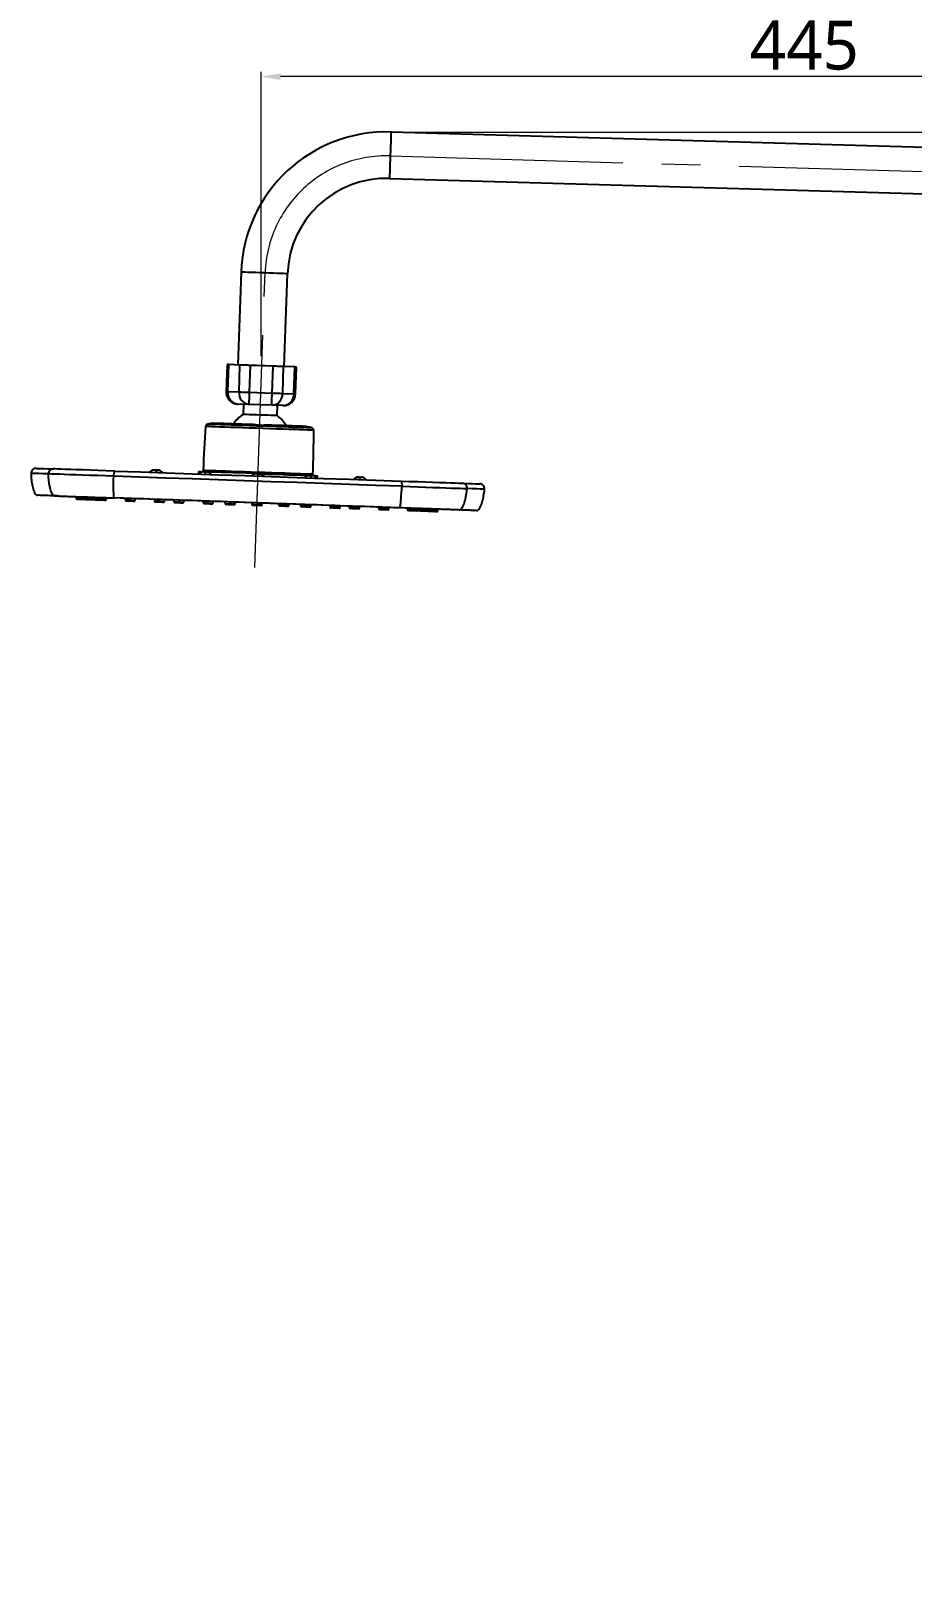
# Model space of a CAD drawing. Extents: x -2463 to 697, y 0 to 2315.
# Drawn here: x -1037 to -675, y 903 to 1539 of the extents above; entities that cross this region are included whole.
import ezdxf

# ---------------------------------------------------------------- set-up
doc = ezdxf.new("R2010")
doc.units = 0
doc.header["$LTSCALE"] = 10
doc.header["$MEASUREMENT"] = 0
doc.header["$PDMODE"] = 3
doc.header["$PDSIZE"] = -10
doc.linetypes.add('CENTER2', pattern=[28.575, 19.05, -3.175, 3.175, -3.175])
doc.layers.get('0').update_dxf_attribs({"linetype": 'CONTINUOUS'})
doc.layers.get('DEFPOINTS').update_dxf_attribs({"linetype": 'CONTINUOUS'})
doc.layers.add('Cneter', color=1, linetype='CENTER2', lineweight=13)
doc.styles.add('Daelim Dimension', font='NanumGothic.ttf')
doc.dimstyles.new('DEFAULT', dxfattribs={"dimscale": 2, "dimtxt": 2, "dimasz": 2, "dimexe": 0, "dimexo": 2, "dimgap": 1, "dimtad": 1, "dimdec": 1, "dimzin": 9, "dimdsep": 46, "dimtxsty": 'Daelim Dimension', "dimcen": 0.5, "dimclrd": 252, "dimclre": 252, "dimclrt": 3, "dimadec": 1, "dimazin": 0, "dimtfac": 1, "dimtdec": 1, "dimtix": 1, "dimtmove": 0, "dimatfit": 3, "dimfxl": 1, "dimtolj": 1, "dimtzin": 1, "dimlwd": 9, "dimlwe": 9, "dimarcsym": 0})

# ---------------------------------------------------------------- blocks, each defined once
blk = doc.blocks.new('*D33')
at = {"color": 5, "lineweight": 9, "ltscale": 0.5, "transparency": 16777216}
for p, q in [((-885.08, 1497.18), (-314.18, 1497.18)), ((-316.18, 1489.18), (-316.18, 498.23)), ((-466.02, 490.23), (-314.18, 490.23))]:
    blk.add_line(p, q, dxfattribs=at)
at = {"color": 5, "ltscale": 0.5, "transparency": 16777216}
for points in [[(-317.51, 1489.18), (-314.84, 1489.18), (-316.18, 1497.18)], [(-317.51, 498.23), (-314.84, 498.23), (-316.18, 490.23)]]:
    blk.add_solid(points, dxfattribs=at)
at = {"layer": 'DEFPOINTS', "color": 0, "ltscale": 0.5, "transparency": 16777216}
for p in [(-889.08, 1497.18), (-470.02, 490.23), (-316.18, 490.23)]:
    blk.add_point(p, dxfattribs=at)
at = {"color": 7, "ltscale": 0.5, "transparency": 16777216, "insert": (-331.88, 993.71), "char_height": 20, "attachment_point": 5, "rotation": 90, "style": 'Daelim Dimension'}
blk.add_mtext('\\A1;(1140~1330)', dxfattribs=at)
blk = doc.blocks.new('*D36')
at = {"color": 5, "lineweight": 9, "ltscale": 0.5, "transparency": 16777216}
for p, q in [((-942.46, 1405.43), (-942.46, 1521.88)), ((-505.38, 1519.88), (-934.46, 1519.88)), ((-497.38, 1339.85), (-497.38, 1521.88))]:
    blk.add_line(p, q, dxfattribs=at)
at = {"color": 5, "ltscale": 0.5, "transparency": 16777216}
for points in [[(-934.46, 1521.21), (-934.46, 1518.55), (-942.46, 1519.88)], [(-505.38, 1521.21), (-505.38, 1518.55), (-497.38, 1519.88)]]:
    blk.add_solid(points, dxfattribs=at)
at = {"layer": 'DEFPOINTS', "color": 0, "ltscale": 0.5, "transparency": 16777216}
for p in [(-942.46, 1519.88), (-942.46, 1401.43), (-497.38, 1335.85)]:
    blk.add_point(p, dxfattribs=at)
at = {"color": 7, "ltscale": 0.5, "transparency": 16777216, "insert": (-719.92, 1532.65), "char_height": 20, "attachment_point": 5, "style": 'Daelim Dimension'}
blk.add_mtext('\\A1;445', dxfattribs=at)

msp = doc.modelspace()

# ---------------------------------------------------------------- linework, layer by layer
at = {"color": 7, "linetype": 'Continuous', "lineweight": 25}
for p, q in [((-585.31, 1488.39), (-889.08, 1497.18)), ((-889.74, 1478.2), (-585.97, 1469.4)), ((-950.62, 1439.8), (-951.95, 1401.76)), ((-932.96, 1401.1), (-931.63, 1439.13))]:
    msp.add_line(p, q, dxfattribs=at)
for p, q in [((-956.39, 1401.91), (-956.77, 1390.92)), ((-956.1, 1390.9), (-955.72, 1401.89)), ((-951.1, 1401.73), (-955.72, 1401.89)), ((-951.48, 1390.74), (-951.1, 1401.73)), ((-947.16, 1390.59), (-946.77, 1401.58)), ((-937.54, 1401.26), (-946.77, 1401.58)), ((-937.92, 1390.26), (-937.54, 1401.26)), ((-933.6, 1390.11), (-933.21, 1401.11)), ((-928.6, 1400.94), (-933.21, 1401.11)), ((-928.98, 1389.95), (-928.6, 1400.94)), ((-928.31, 1389.93), (-927.93, 1400.92)), ((-956.1, 1390.9), (-951.48, 1390.74)), ((-947.16, 1390.59), (-937.92, 1390.26)), ((-933.6, 1390.11), (-928.98, 1389.95)), ((-947.33, 1385.59), (-951.95, 1385.75)), ((-949.71, 1385.67), (-949.86, 1381.49)), ((-938.1, 1385.27), (-947.33, 1385.59)), ((-933.48, 1385.11), (-938.1, 1385.27)), ((-935.87, 1381), (-935.72, 1385.18)), ((-962.66, 1377.75), (-962.33, 1377.78)), ((-925.87, 1376.63), (-925.51, 1376.62)), ((-984.87, 1358.68), (-984.62, 1358.66)), ((-968.06, 1358.1), (-968.04, 1357.09)), ((-966.56, 1357.9), (-966.56, 1358.04)), ((-920.85, 1356.31), (-920.84, 1356.45)), ((-919.43, 1355.4), (-919.34, 1356.39)), ((-1025.72, 1348.1), (-1026.74, 1348.14)), ((-1018.14, 1347.08), (-1018.25, 1347.84)), ((-1018.02, 1347.83), (-1017.92, 1347.08)), ((-1017.34, 1347.81), (-1017.23, 1347.05)), ((-1016.2, 1347.77), (-1016.1, 1347.01)), ((-1014.61, 1347.71), (-1014.5, 1346.96)), ((-1012.55, 1347.64), (-1012.45, 1346.89)), ((-1012.47, 1346.64), (-1012.16, 1346.63)), ((-1012.46, 1346.95), (-1012.46, 1346.89)), ((-1010.38, 1347.57), (-1010.41, 1346.81)), ((-1010.41, 1346.81), (-1009.89, 1346.8)), ((-1009.99, 1347.55), (-1009.89, 1346.8)), ((-1007.82, 1347.48), (-1007.84, 1346.72)), ((-1005.8, 1346.65), (-1005.64, 1347.4)), ((-998.26, 1347.14), (-998.15, 1346.39)), ((-996.09, 1347.07), (-996.11, 1346.32)), ((-994.07, 1346.24), (-993.91, 1346.99)), ((-986.27, 1346.72), (-986.16, 1345.97)), ((-984.09, 1346.65), (-984.12, 1345.9)), ((-982.08, 1345.83), (-981.92, 1346.57)), ((-978.27, 1346.44), (-978.17, 1345.69)), ((-976.1, 1346.37), (-976.12, 1345.62)), ((-974.08, 1345.55), (-973.92, 1346.29)), ((-966.28, 1346.03), (-966.17, 1345.27)), ((-964.11, 1345.95), (-964.13, 1345.2)), ((-962.09, 1345.13), (-961.93, 1345.87)), ((-957.29, 1345.71), (-957.18, 1344.96)), ((-955.11, 1345.64), (-955.14, 1344.88)), ((-953.09, 1344.81), (-952.94, 1345.56)), ((-946.29, 1345.33), (-946.19, 1344.57)), ((-944.12, 1345.25), (-944.14, 1344.5)), ((-942.1, 1344.43), (-941.94, 1345.18)), ((-935.3, 1344.94), (-935.19, 1344.19)), ((-933.12, 1344.87), (-933.15, 1344.12)), ((-931.11, 1344.05), (-930.95, 1344.79)), ((-926.3, 1344.63), (-926.2, 1343.87)), ((-924.13, 1344.55), (-924.16, 1343.8)), ((-922.11, 1343.73), (-921.95, 1344.48)), ((-914.31, 1344.21), (-914.21, 1343.46)), ((-912.14, 1344.14), (-912.16, 1343.38)), ((-910.12, 1343.31), (-909.96, 1344.06)), ((-906.32, 1343.93), (-906.21, 1343.18)), ((-904.14, 1343.86), (-904.17, 1343.1)), ((-902.13, 1343.03), (-901.97, 1343.78)), ((-894.32, 1343.51), (-894.22, 1342.76)), ((-892.15, 1343.44), (-892.18, 1342.69)), ((-890.13, 1342.61), (-889.97, 1343.36)), ((-882.59, 1343.1), (-882.49, 1342.35)), ((-880.42, 1343.03), (-880.44, 1342.28)), ((-878.4, 1342.2), (-878.24, 1342.95)), ((-877.88, 1342.19), (-878.4, 1342.2)), ((-877.86, 1342.94), (-877.88, 1342.19)), ((-875.84, 1341.87), (-876.14, 1341.88)), ((-875.84, 1342.12), (-875.68, 1342.86)), ((-875.83, 1342.18), (-875.83, 1342.11)), ((-873.79, 1342.04), (-873.63, 1342.79)), ((-872.19, 1341.99), (-872.03, 1342.73)), ((-871.05, 1341.95), (-870.9, 1342.7)), ((-870.37, 1341.92), (-870.21, 1342.67)), ((-869.99, 1342.66), (-870.15, 1341.92)), ((-861.6, 1342.37), (-862.52, 1342.4))]:
    msp.add_line(p, q)
at = {"color": 7, "ltscale": 0.5}
msp.add_line((-932.96, 1401.1), (-951.95, 1401.76), dxfattribs=at)
at = {"color": 8, "linetype": 'Continuous', "lineweight": 25, "flags": 128}
for points in [[(-889.74, 1478.2), (-889.74, 1478.38), (-889.72, 1478.92), (-889.69, 1479.8), (-889.65, 1480.98), (-889.6, 1482.42), (-889.54, 1484.06), (-889.48, 1485.84), (-889.41, 1487.69), (-889.35, 1489.54), (-889.29, 1491.32), (-889.23, 1492.97), (-889.18, 1494.4), (-889.14, 1495.58), (-889.11, 1496.46), (-889.09, 1497), (-889.08, 1497.18), (-889.08, 1497.18)], [(-931.63, 1439.13), (-931.82, 1439.14), (-932.36, 1439.16), (-933.23, 1439.19), (-934.41, 1439.23), (-935.85, 1439.28), (-937.49, 1439.34), (-939.28, 1439.4), (-941.13, 1439.47), (-942.98, 1439.53), (-944.76, 1439.59), (-946.4, 1439.65), (-947.84, 1439.7), (-949.02, 1439.74), (-949.9, 1439.77), (-950.44, 1439.79), (-950.62, 1439.8)]]:
    msp.add_lwpolyline(points, dxfattribs=at)
at = {"flags": 128}
for points in [[(-955.72, 1401.89), (-956.01, 1401.9), (-956.22, 1401.91), (-956.34, 1401.91), (-956.39, 1401.91)], [(-946.77, 1401.58), (-947.42, 1401.6), (-948.07, 1401.62), (-948.68, 1401.65), (-949.27, 1401.67), (-949.81, 1401.69), (-950.31, 1401.7), (-950.74, 1401.72), (-951.1, 1401.73)], [(-933.21, 1401.11), (-933.58, 1401.12), (-934.01, 1401.13), (-934.5, 1401.15), (-935.04, 1401.17), (-935.63, 1401.19), (-936.25, 1401.21), (-936.89, 1401.23), (-937.54, 1401.26)], [(-927.93, 1400.92), (-927.97, 1400.92), (-928.1, 1400.93), (-928.31, 1400.93), (-928.6, 1400.94)], [(-956.77, 1390.92), (-956.73, 1390.92), (-956.6, 1390.92), (-956.39, 1390.91), (-956.1, 1390.9)], [(-951.48, 1390.74), (-951.12, 1390.72), (-950.69, 1390.71), (-950.2, 1390.69), (-949.65, 1390.67), (-949.07, 1390.65), (-948.45, 1390.63), (-947.81, 1390.61), (-947.16, 1390.59)], [(-947.33, 1385.59), (-947.33, 1385.68), (-947.32, 1385.97), (-947.3, 1386.43), (-947.28, 1387.05), (-947.25, 1387.81), (-947.22, 1388.67), (-947.19, 1389.61), (-947.16, 1390.59)], [(-938.1, 1385.27), (-938.1, 1385.36), (-938.09, 1385.65), (-938.07, 1386.11), (-938.05, 1386.73), (-938.02, 1387.49), (-937.99, 1388.35), (-937.96, 1389.29), (-937.92, 1390.26)], [(-937.92, 1390.26), (-937.27, 1390.24), (-936.63, 1390.22), (-936.01, 1390.2), (-935.43, 1390.18), (-934.88, 1390.16), (-934.39, 1390.14), (-933.96, 1390.13), (-933.6, 1390.11)], [(-928.98, 1389.95), (-928.69, 1389.94), (-928.48, 1389.93), (-928.35, 1389.93), (-928.31, 1389.93)], [(-935.87, 1381), (-936.04, 1381), (-936.56, 1381.02), (-937.39, 1381.05), (-938.5, 1381.09), (-939.83, 1381.14), (-941.3, 1381.19), (-942.86, 1381.24), (-944.42, 1381.3), (-945.9, 1381.35), (-947.22, 1381.4), (-948.33, 1381.43), (-949.16, 1381.46), (-949.68, 1381.48), (-949.86, 1381.49), (-949.86, 1381.49)], [(-920.88, 1374.99), (-920.98, 1375), (-921.44, 1375.01), (-922.24, 1375.04), (-923.39, 1375.08), (-924.87, 1375.13), (-926.64, 1375.19), (-928.68, 1375.26), (-930.96, 1375.34), (-933.43, 1375.43), (-936.07, 1375.52), (-938.81, 1375.62), (-941.63, 1375.72), (-944.47, 1375.82), (-947.29, 1375.91), (-950.04, 1376.01), (-952.67, 1376.1), (-955.15, 1376.19), (-957.42, 1376.27), (-959.47, 1376.34), (-961.24, 1376.4), (-962.71, 1376.45), (-963.86, 1376.49), (-964.67, 1376.52), (-965.12, 1376.54), (-965.22, 1376.54)], [(-921.58, 1375.95), (-921.68, 1375.95), (-922.12, 1375.97), (-922.9, 1375.99), (-924.01, 1376.03), (-925.44, 1376.08), (-927.15, 1376.14), (-929.12, 1376.21), (-931.32, 1376.29), (-933.72, 1376.37), (-936.26, 1376.46), (-938.92, 1376.55), (-941.65, 1376.65), (-944.39, 1376.74), (-947.12, 1376.84), (-949.78, 1376.93), (-952.32, 1377.02), (-954.72, 1377.11), (-956.92, 1377.18), (-958.89, 1377.25), (-960.6, 1377.31), (-962.03, 1377.36), (-963.14, 1377.4), (-963.92, 1377.43), (-964.36, 1377.44), (-964.46, 1377.45)], [(-945.54, 1377.32), (-947.97, 1377.41), (-950.29, 1377.49), (-952.47, 1377.56), (-954.46, 1377.63), (-956.22, 1377.69), (-957.71, 1377.75), (-958.9, 1377.79), (-959.77, 1377.82), (-960.3, 1377.84)], [(-925.7, 1376.63), (-926.24, 1376.65), (-927.11, 1376.68), (-928.31, 1376.72), (-929.8, 1376.77), (-931.56, 1376.83), (-933.55, 1376.9), (-935.73, 1376.98), (-938.06, 1377.06), (-940.49, 1377.15)], [(-1029.56, 1357.13), (-1031.74, 1357.2), (-1033.52, 1357.26), (-1034.91, 1357.31), (-1035.9, 1357.35), (-1036.49, 1357.37), (-1036.69, 1357.37)], [(-1034.62, 1359.42), (-1034.42, 1359.41), (-1033.83, 1359.39), (-1032.84, 1359.36), (-1031.46, 1359.31), (-1029.68, 1359.25), (-1027.51, 1359.17)], [(-1002.83, 1356.19), (-1006.2, 1356.31), (-1009.47, 1356.42), (-1012.61, 1356.53), (-1015.56, 1356.64), (-1018.31, 1356.73), (-1020.82, 1356.82), (-1023.07, 1356.9), (-1025.03, 1356.97), (-1026.67, 1357.02), (-1027.98, 1357.07), (-1028.95, 1357.1), (-1029.56, 1357.13)], [(-1002.4, 1358.29), (-1005.85, 1358.41), (-1009.18, 1358.53), (-1012.35, 1358.64), (-1015.32, 1358.75), (-1018.04, 1358.84), (-1020.48, 1358.93), (-1022.61, 1359), (-1024.4, 1359.06), (-1025.82, 1359.11), (-1026.87, 1359.15), (-1027.51, 1359.17)], [(-884.79, 1352.07), (-895.43, 1352.44), (-906.13, 1352.81), (-916.86, 1353.19), (-927.63, 1353.57), (-938.41, 1353.94), (-949.2, 1354.32), (-959.99, 1354.7), (-970.75, 1355.07), (-981.49, 1355.45), (-992.18, 1355.82), (-1002.83, 1356.19)], [(-1002.4, 1358.29), (-991.82, 1357.92), (-981.19, 1357.55), (-970.51, 1357.18), (-959.81, 1356.81), (-949.1, 1356.43), (-938.37, 1356.06), (-927.65, 1355.68), (-916.95, 1355.31), (-906.28, 1354.94), (-895.65, 1354.57), (-885.07, 1354.2)], [(-985.47, 1358.7), (-985.63, 1358.71), (-985.76, 1358.71), (-985.84, 1358.72), (-985.87, 1358.72), (-985.87, 1358.72)], [(-985.47, 1358.7), (-985.47, 1358.69), (-985.47, 1358.64), (-985.48, 1358.55), (-985.48, 1358.44), (-985.49, 1358.3), (-985.49, 1358.12), (-985.5, 1357.93), (-985.51, 1357.7)], [(-985.07, 1358.69), (-985.1, 1358.69), (-985.19, 1358.69), (-985.32, 1358.7), (-985.47, 1358.7)], [(-984.87, 1358.68), (-984.9, 1358.68), (-984.99, 1358.69), (-985.07, 1358.69)], [(-968.06, 1358.1), (-967.96, 1358.09), (-967.65, 1358.08), (-967.17, 1358.06), (-966.56, 1358.04)], [(-965.74, 1358.01), (-966.07, 1358.03), (-966.56, 1358.04)], [(-921.2, 1356.96), (-921.24, 1356.96), (-921.59, 1356.97), (-922.3, 1357), (-923.34, 1357.03), (-924.7, 1357.08), (-926.36, 1357.14), (-928.29, 1357.21), (-930.46, 1357.28), (-932.85, 1357.37), (-935.4, 1357.46), (-938.09, 1357.55), (-940.86, 1357.65), (-943.68, 1357.74), (-946.5, 1357.84), (-949.27, 1357.94), (-951.96, 1358.03), (-954.51, 1358.12), (-956.9, 1358.21), (-959.07, 1358.28), (-961.01, 1358.35), (-962.67, 1358.41), (-964.03, 1358.46), (-965.07, 1358.49), (-965.77, 1358.52), (-966.12, 1358.53), (-966.17, 1358.53)], [(-965.33, 1358), (-965.49, 1358.01), (-965.62, 1358.01), (-965.71, 1358.01), (-965.74, 1358.01), (-965.74, 1358.01)], [(-965.33, 1358), (-965.34, 1357.98), (-965.34, 1357.93), (-965.34, 1357.85), (-965.34, 1357.74), (-965.35, 1357.59), (-965.36, 1357.42), (-965.36, 1357.22), (-965.37, 1357)], [(-964.93, 1357.99), (-964.96, 1357.99), (-965.05, 1357.99), (-965.18, 1358), (-965.33, 1358)], [(-945.71, 1357.32), (-948.56, 1357.41), (-951.32, 1357.51), (-953.97, 1357.6), (-956.46, 1357.69), (-958.75, 1357.77), (-960.8, 1357.84), (-962.58, 1357.9), (-964.07, 1357.96), (-964.93, 1357.99)], [(-945.71, 1357.32), (-945.29, 1357.3), (-944.8, 1357.28), (-944.26, 1357.26), (-944.1, 1357.26)], [(-943.7, 1357.24), (-943.85, 1357.25), (-943.98, 1357.25), (-944.07, 1357.26), (-944.1, 1357.26), (-944.1, 1357.26)], [(-943.73, 1356.25), (-943.73, 1356.47), (-943.72, 1356.67), (-943.71, 1356.84), (-943.71, 1356.98), (-943.7, 1357.1), (-943.7, 1357.18), (-943.7, 1357.23), (-943.7, 1357.24)], [(-943.7, 1357.24), (-943.55, 1357.24), (-943.41, 1357.23), (-943.33, 1357.23), (-943.3, 1357.23), (-943.3, 1357.23)], [(-943.3, 1357.23), (-943.14, 1357.23), (-942.6, 1357.21), (-942.11, 1357.19), (-941.68, 1357.17)], [(-941.68, 1357.17), (-938.84, 1357.08), (-936.07, 1356.98), (-933.43, 1356.89), (-930.94, 1356.8), (-928.65, 1356.72), (-926.6, 1356.65), (-924.82, 1356.59), (-923.33, 1356.53), (-922.47, 1356.5)], [(-922.47, 1356.5), (-922.43, 1356.5), (-922.35, 1356.5), (-922.22, 1356.49), (-922.06, 1356.49)], [(-922.06, 1356.49), (-922.06, 1356.47), (-922.07, 1356.42), (-922.07, 1356.34), (-922.07, 1356.23), (-922.08, 1356.08), (-922.08, 1355.91), (-922.09, 1355.71), (-922.1, 1355.49)], [(-922.06, 1356.49), (-921.91, 1356.48), (-921.78, 1356.48), (-921.69, 1356.48), (-921.66, 1356.48), (-921.66, 1356.48)], [(-921.66, 1356.48), (-921.33, 1356.46), (-920.84, 1356.45)], [(-920.84, 1356.45), (-920.22, 1356.43), (-919.75, 1356.41), (-919.44, 1356.4), (-919.34, 1356.39)], [(-902.53, 1355.81), (-902.5, 1355.81), (-902.41, 1355.8), (-902.33, 1355.8)], [(-902.33, 1355.8), (-902.3, 1355.8), (-902.21, 1355.8), (-902.08, 1355.79), (-901.93, 1355.79)], [(-901.93, 1355.79), (-901.93, 1355.77), (-901.93, 1355.72), (-901.93, 1355.64), (-901.93, 1355.52), (-901.94, 1355.38), (-901.95, 1355.21), (-901.95, 1355.01), (-901.96, 1354.79)], [(-901.93, 1355.79), (-901.77, 1355.78), (-901.64, 1355.78), (-901.55, 1355.77), (-901.52, 1355.77), (-901.52, 1355.77)], [(-1025.72, 1348.1), (-1025.12, 1348.08), (-1024.15, 1348.05), (-1022.83, 1348), (-1021.17, 1347.94), (-1019.19, 1347.87), (-1016.92, 1347.79), (-1014.39, 1347.71), (-1011.64, 1347.61), (-1008.69, 1347.51), (-1005.59, 1347.4), (-1002.38, 1347.29)], [(-885.07, 1354.2), (-881.62, 1354.08), (-878.28, 1353.96), (-875.11, 1353.85), (-872.15, 1353.75), (-869.43, 1353.65), (-866.98, 1353.57), (-864.86, 1353.49), (-863.07, 1353.43), (-861.64, 1353.38), (-860.6, 1353.34), (-859.96, 1353.32)], [(-884.79, 1352.07), (-881.41, 1351.95), (-878.14, 1351.84), (-875.01, 1351.73), (-872.05, 1351.62), (-869.3, 1351.53), (-866.79, 1351.44), (-864.54, 1351.36), (-862.59, 1351.29), (-860.95, 1351.24), (-859.63, 1351.19), (-858.66, 1351.16), (-858.05, 1351.14)], [(-859.96, 1353.32), (-857.79, 1353.24), (-856.01, 1353.18), (-854.63, 1353.13), (-853.64, 1353.1), (-853.05, 1353.08), (-852.85, 1353.07)], [(-850.93, 1350.89), (-850.93, 1350.89), (-851.12, 1350.89), (-851.72, 1350.91), (-852.71, 1350.95), (-854.1, 1351), (-855.88, 1351.06), (-858.05, 1351.14)], [(-1017.92, 1347.08), (-1017.99, 1347.08), (-1018.14, 1347.08)], [(-1017.92, 1347.08), (-1017.76, 1347.07), (-1017.32, 1347.06), (-1017.23, 1347.05)], [(-1017.86, 1346.83), (-1017.72, 1346.82), (-1017.63, 1346.82)], [(-1017.63, 1346.82), (-1017.5, 1346.81), (-1017.12, 1346.8), (-1016.95, 1346.79)], [(-1017.23, 1347.05), (-1017.08, 1347.05), (-1016.64, 1347.03), (-1016.1, 1347.01)], [(-1016.95, 1346.79), (-1016.81, 1346.79), (-1016.44, 1346.78), (-1015.87, 1346.76), (-1015.81, 1346.76)], [(-1016.1, 1347.01), (-1015.94, 1347.01), (-1015.5, 1346.99), (-1014.84, 1346.97), (-1014.5, 1346.96)], [(-1015.81, 1346.76), (-1015.68, 1346.75), (-1015.3, 1346.74), (-1014.73, 1346.72), (-1014.22, 1346.7)], [(-1014.5, 1346.96), (-1014.35, 1346.95), (-1013.9, 1346.94), (-1013.24, 1346.91), (-1012.46, 1346.89)], [(-1014.22, 1346.7), (-1014.08, 1346.69), (-1013.7, 1346.68), (-1013.14, 1346.66), (-1012.47, 1346.64)], [(-1012.47, 1346.64), (-1012.47, 1346.64), (-1012.47, 1346.66), (-1012.47, 1346.68), (-1012.47, 1346.71), (-1012.46, 1346.75), (-1012.46, 1346.79), (-1012.46, 1346.84), (-1012.46, 1346.89)], [(-1012.45, 1346.89), (-1012.29, 1346.88), (-1011.85, 1346.86), (-1011.19, 1346.84), (-1010.41, 1346.81)], [(-1012.16, 1346.63), (-1012.03, 1346.62), (-1011.65, 1346.61), (-1011.08, 1346.59), (-1010.41, 1346.57)], [(-1010.41, 1346.57), (-1010.41, 1346.57), (-1010.41, 1346.58), (-1010.41, 1346.61), (-1010.41, 1346.64), (-1010.41, 1346.67), (-1010.41, 1346.72), (-1010.41, 1346.76), (-1010.41, 1346.81)], [(-1010.41, 1346.57), (-1009.75, 1346.54), (-1009.6, 1346.54)], [(-1009.89, 1346.8), (-1009.73, 1346.79), (-1009.29, 1346.78), (-1008.63, 1346.75), (-1007.84, 1346.72)], [(-1009.6, 1346.54), (-1009.47, 1346.53), (-1009.09, 1346.52), (-1008.52, 1346.5), (-1007.85, 1346.48)], [(-1007.85, 1346.48), (-1007.85, 1346.48), (-1007.85, 1346.5), (-1007.85, 1346.52), (-1007.85, 1346.55), (-1007.85, 1346.58), (-1007.85, 1346.63), (-1007.85, 1346.67), (-1007.84, 1346.72)], [(-1007.85, 1346.48), (-1007.18, 1346.45), (-1006.62, 1346.43), (-1006.24, 1346.42), (-1006.11, 1346.42)], [(-1007.84, 1346.72), (-1007.06, 1346.7), (-1006.4, 1346.67), (-1005.96, 1346.66), (-1005.8, 1346.65)], [(-885.85, 1343.22), (-896.36, 1343.58), (-906.92, 1343.95), (-917.52, 1344.32), (-928.15, 1344.69), (-938.79, 1345.07), (-949.44, 1345.44), (-960.09, 1345.81), (-970.72, 1346.18), (-981.32, 1346.55), (-991.88, 1346.92), (-1002.38, 1347.29)], [(-998.15, 1346.39), (-998, 1346.38), (-997.56, 1346.37), (-996.89, 1346.34), (-996.11, 1346.32)], [(-997.87, 1346.13), (-997.74, 1346.12), (-997.36, 1346.11), (-996.79, 1346.09), (-996.12, 1346.07)], [(-996.12, 1346.07), (-996.12, 1346.07), (-996.12, 1346.09), (-996.12, 1346.11), (-996.12, 1346.14), (-996.12, 1346.17), (-996.12, 1346.22), (-996.11, 1346.26), (-996.11, 1346.32)], [(-996.12, 1346.07), (-995.45, 1346.04), (-994.89, 1346.02), (-994.51, 1346.01), (-994.37, 1346.01)], [(-996.11, 1346.32), (-995.33, 1346.29), (-994.67, 1346.26), (-994.23, 1346.25), (-994.07, 1346.24)], [(-986.16, 1345.97), (-986.01, 1345.96), (-985.56, 1345.95), (-984.9, 1345.92), (-984.12, 1345.9)], [(-985.88, 1345.71), (-985.74, 1345.71), (-985.36, 1345.69), (-984.8, 1345.67), (-984.13, 1345.65)], [(-984.13, 1345.65), (-984.13, 1345.65), (-984.13, 1345.67), (-984.13, 1345.69), (-984.13, 1345.72), (-984.12, 1345.76), (-984.12, 1345.8), (-984.12, 1345.85), (-984.12, 1345.9)], [(-984.13, 1345.65), (-983.46, 1345.63), (-982.89, 1345.61), (-982.51, 1345.59), (-982.38, 1345.59)], [(-984.12, 1345.9), (-983.34, 1345.87), (-982.68, 1345.85), (-982.23, 1345.83), (-982.08, 1345.83)], [(-978.17, 1345.69), (-978.01, 1345.68), (-977.57, 1345.67), (-976.91, 1345.64), (-976.12, 1345.62)], [(-977.88, 1345.43), (-977.75, 1345.43), (-977.37, 1345.41), (-976.8, 1345.39), (-976.13, 1345.37)], [(-976.13, 1345.37), (-976.13, 1345.37), (-976.13, 1345.39), (-976.13, 1345.41), (-976.13, 1345.44), (-976.13, 1345.48), (-976.13, 1345.52), (-976.13, 1345.57), (-976.12, 1345.62)], [(-976.13, 1345.37), (-975.46, 1345.35), (-974.9, 1345.33), (-974.52, 1345.31), (-974.39, 1345.31)], [(-976.12, 1345.62), (-975.34, 1345.59), (-974.68, 1345.57), (-974.24, 1345.55), (-974.08, 1345.55)], [(-966.17, 1345.27), (-966.02, 1345.26), (-965.58, 1345.25), (-964.91, 1345.23), (-964.13, 1345.2)], [(-965.89, 1345.01), (-965.75, 1345.01), (-965.38, 1344.99), (-964.81, 1344.97), (-964.14, 1344.95)], [(-964.14, 1344.95), (-964.14, 1344.96), (-964.14, 1344.97), (-964.14, 1344.99), (-964.14, 1345.02), (-964.14, 1345.06), (-964.14, 1345.1), (-964.13, 1345.15), (-964.13, 1345.2)], [(-964.14, 1344.95), (-963.47, 1344.93), (-962.91, 1344.91), (-962.53, 1344.89), (-962.39, 1344.89)], [(-964.13, 1345.2), (-963.35, 1345.17), (-962.69, 1345.15), (-962.24, 1345.13), (-962.09, 1345.13)], [(-957.18, 1344.96), (-957.02, 1344.95), (-956.58, 1344.93), (-955.92, 1344.91), (-955.14, 1344.88)], [(-956.89, 1344.7), (-956.76, 1344.69), (-956.38, 1344.68), (-955.81, 1344.66), (-955.15, 1344.64)], [(-955.15, 1344.64), (-955.15, 1344.64), (-955.15, 1344.65), (-955.14, 1344.68), (-955.14, 1344.71), (-955.14, 1344.74), (-955.14, 1344.79), (-955.14, 1344.83), (-955.14, 1344.88)], [(-955.15, 1344.64), (-954.48, 1344.61), (-953.91, 1344.59), (-953.53, 1344.58), (-953.4, 1344.58)], [(-955.14, 1344.88), (-954.36, 1344.86), (-953.69, 1344.83), (-953.25, 1344.82), (-953.09, 1344.81)], [(-946.19, 1344.57), (-946.03, 1344.57), (-945.59, 1344.55), (-944.93, 1344.53), (-944.14, 1344.5)], [(-945.9, 1344.31), (-945.77, 1344.31), (-945.39, 1344.3), (-944.82, 1344.28), (-944.15, 1344.25)], [(-944.14, 1344.5), (-944.15, 1344.45), (-944.15, 1344.4), (-944.15, 1344.36), (-944.15, 1344.32), (-944.15, 1344.29), (-944.15, 1344.27), (-944.15, 1344.26), (-944.15, 1344.25)], [(-942.41, 1344.19), (-942.54, 1344.2), (-942.92, 1344.21), (-943.48, 1344.23), (-944.15, 1344.25)], [(-942.1, 1344.43), (-942.26, 1344.43), (-942.7, 1344.45), (-943.36, 1344.47), (-944.14, 1344.5)], [(-933.15, 1344.12), (-933.93, 1344.14), (-934.6, 1344.17), (-935.04, 1344.18), (-935.19, 1344.19)], [(-933.16, 1343.87), (-933.83, 1343.89), (-934.39, 1343.91), (-934.77, 1343.93), (-934.91, 1343.93)], [(-933.16, 1343.87), (-933.16, 1343.87), (-933.16, 1343.89), (-933.16, 1343.91), (-933.16, 1343.94), (-933.16, 1343.98), (-933.15, 1344.02), (-933.15, 1344.07), (-933.15, 1344.12)], [(-931.41, 1343.81), (-931.55, 1343.81), (-931.92, 1343.83), (-932.49, 1343.85), (-933.16, 1343.87)], [(-931.11, 1344.05), (-931.26, 1344.05), (-931.71, 1344.07), (-932.37, 1344.09), (-933.15, 1344.12)], [(-924.16, 1343.8), (-924.94, 1343.83), (-925.6, 1343.85), (-926.04, 1343.87), (-926.2, 1343.87)], [(-924.16, 1343.55), (-924.83, 1343.58), (-925.4, 1343.6), (-925.78, 1343.61), (-925.91, 1343.62)], [(-924.16, 1343.55), (-924.16, 1343.56), (-924.16, 1343.57), (-924.16, 1343.59), (-924.16, 1343.62), (-924.16, 1343.66), (-924.16, 1343.7), (-924.16, 1343.75), (-924.16, 1343.8)], [(-922.11, 1343.73), (-922.27, 1343.74), (-922.71, 1343.75), (-923.37, 1343.78), (-924.16, 1343.8)], [(-922.42, 1343.49), (-922.55, 1343.5), (-922.93, 1343.51), (-923.5, 1343.53), (-924.16, 1343.55)], [(-912.16, 1343.38), (-912.95, 1343.41), (-913.61, 1343.43), (-914.05, 1343.45), (-914.21, 1343.46)], [(-912.17, 1343.14), (-912.84, 1343.16), (-913.41, 1343.18), (-913.79, 1343.19), (-913.92, 1343.2)], [(-912.17, 1343.14), (-912.17, 1343.14), (-912.17, 1343.15), (-912.17, 1343.18), (-912.17, 1343.21), (-912.17, 1343.24), (-912.17, 1343.29), (-912.17, 1343.33), (-912.16, 1343.38)], [(-910.42, 1343.07), (-910.56, 1343.08), (-910.94, 1343.09), (-911.5, 1343.11), (-912.17, 1343.14)], [(-910.12, 1343.31), (-910.28, 1343.32), (-910.72, 1343.33), (-911.38, 1343.36), (-912.16, 1343.38)], [(-904.17, 1343.1), (-904.95, 1343.13), (-905.61, 1343.15), (-906.06, 1343.17), (-906.21, 1343.18)], [(-904.18, 1342.86), (-904.85, 1342.88), (-905.41, 1342.9), (-905.79, 1342.91), (-905.92, 1342.92)], [(-904.18, 1342.86), (-904.18, 1342.86), (-904.18, 1342.87), (-904.18, 1342.9), (-904.17, 1342.93), (-904.17, 1342.96), (-904.17, 1343.01), (-904.17, 1343.05), (-904.17, 1343.1)], [(-902.43, 1342.8), (-902.56, 1342.8), (-902.94, 1342.81), (-903.51, 1342.83), (-904.18, 1342.86)], [(-902.13, 1343.03), (-902.28, 1343.04), (-902.72, 1343.05), (-903.39, 1343.08), (-904.17, 1343.1)], [(-892.18, 1342.69), (-892.96, 1342.71), (-893.62, 1342.74), (-894.06, 1342.75), (-894.22, 1342.76)], [(-892.18, 1342.44), (-892.85, 1342.46), (-893.42, 1342.48), (-893.8, 1342.49), (-893.93, 1342.5)], [(-892.18, 1342.44), (-892.18, 1342.44), (-892.18, 1342.46), (-892.18, 1342.48), (-892.18, 1342.51), (-892.18, 1342.55), (-892.18, 1342.59), (-892.18, 1342.64), (-892.18, 1342.69)], [(-890.13, 1342.61), (-890.29, 1342.62), (-890.73, 1342.64), (-891.39, 1342.66), (-892.18, 1342.69)], [(-890.44, 1342.38), (-890.57, 1342.38), (-890.95, 1342.39), (-891.52, 1342.41), (-892.18, 1342.44)], [(-862.52, 1342.4), (-863.11, 1342.42), (-864.08, 1342.46), (-865.4, 1342.5), (-867.07, 1342.56), (-869.04, 1342.63), (-871.31, 1342.71), (-873.84, 1342.8), (-876.6, 1342.89), (-879.54, 1343), (-882.64, 1343.11), (-885.85, 1343.22)], [(-880.44, 1342.28), (-881.23, 1342.3), (-881.89, 1342.33), (-882.33, 1342.34), (-882.49, 1342.35)], [(-880.45, 1342.03), (-881.12, 1342.05), (-881.69, 1342.07), (-882.07, 1342.08), (-882.2, 1342.09)], [(-880.45, 1342.03), (-880.45, 1342.03), (-880.45, 1342.05), (-880.45, 1342.07), (-880.45, 1342.1), (-880.45, 1342.14), (-880.45, 1342.18), (-880.45, 1342.23), (-880.44, 1342.28)], [(-878.7, 1341.97), (-878.84, 1341.97), (-879.22, 1341.99), (-879.78, 1342), (-880.45, 1342.03)], [(-878.4, 1342.2), (-878.56, 1342.21), (-879, 1342.23), (-879.66, 1342.25), (-880.44, 1342.28)], [(-877.89, 1341.94), (-878.56, 1341.96), (-878.7, 1341.97)], [(-877.89, 1341.94), (-877.89, 1341.94), (-877.89, 1341.96), (-877.89, 1341.98), (-877.89, 1342.01), (-877.89, 1342.05), (-877.89, 1342.09), (-877.88, 1342.14), (-877.88, 1342.19)], [(-876.14, 1341.88), (-876.28, 1341.88), (-876.66, 1341.9), (-877.22, 1341.92), (-877.89, 1341.94)], [(-875.84, 1342.12), (-876, 1342.12), (-876.44, 1342.14), (-877.1, 1342.16), (-877.88, 1342.19)], [(-875.84, 1341.87), (-875.84, 1341.87), (-875.84, 1341.89), (-875.84, 1341.91), (-875.83, 1341.94), (-875.83, 1341.97), (-875.83, 1342.02), (-875.83, 1342.06), (-875.83, 1342.11)], [(-874.09, 1341.81), (-874.22, 1341.81), (-874.6, 1341.82), (-875.17, 1341.84), (-875.84, 1341.87)], [(-873.79, 1342.04), (-873.94, 1342.05), (-874.38, 1342.06), (-875.05, 1342.09), (-875.83, 1342.11)], [(-872.5, 1341.75), (-872.63, 1341.76), (-873.01, 1341.77), (-873.57, 1341.79), (-874.09, 1341.81)], [(-872.19, 1341.99), (-872.35, 1341.99), (-872.79, 1342.01), (-873.45, 1342.03), (-873.79, 1342.04)], [(-871.36, 1341.71), (-871.49, 1341.72), (-871.87, 1341.73), (-872.44, 1341.75), (-872.5, 1341.75)], [(-871.05, 1341.95), (-871.21, 1341.95), (-871.65, 1341.97), (-872.19, 1341.99)], [(-870.68, 1341.69), (-870.81, 1341.69), (-871.19, 1341.7), (-871.36, 1341.71)], [(-870.37, 1341.92), (-870.53, 1341.93), (-870.97, 1341.95), (-871.05, 1341.95)], [(-870.45, 1341.68), (-870.58, 1341.68), (-870.68, 1341.69)], [(-870.37, 1341.92), (-870.3, 1341.92), (-870.15, 1341.92)]]:
    msp.add_lwpolyline(points, dxfattribs=at)
at = {"color": 7, "linetype": 'Continuous', "lineweight": 25}
for radius in [59.5, 40.5]:
    msp.add_arc((-891.16, 1437.72), radius, 88, 178, dxfattribs=at)
for centre, radius, start, end in [((-951.77, 1390.75), 5, 178, 268), ((-951.42, 1390.42), 4.7, 174.18978, 263.59752), ((-946.81, 1390.26), 4.7, 174.18923, 263.59807), ((-938.3, 1389.96), 4.7, 272.40289, 1.81044), ((-933.68, 1389.8), 4.7, 272.40224, 1.81109), ((-933.31, 1390.1), 5, 268, 358), ((-943.22, 1370.89), 12.5, 122.0558, 147.50356), ((-943.22, 1370.89), 12.5, 28.49644, 53.9442), ((-364.17, 1336.01), 602.42, 176.14195, 177.85734), ((-964.23, 1376.47), 1, 103.42164, 176.14195), ((-961, 1362.97), 14.89, 97.84928, 103.42164), ((-926.04, 1361.74), 14.89, 72.57836, 78.12944), ((-921.88, 1374.99), 1, 359.85805, 72.57836), ((-1523.3, 1376.48), 602.42, 358.14266, 359.85805), ((-1034.69, 1357.42), 2, 88, 181.33521), ((-1027.57, 1357.18), 1.99, 88.23855, 181.5407), ((-999.55, 1356.61), 3.3, 149.38037, 187.33522), ((-984.96, 1355.98), 2.7, 37.0228, 77.48822), ((-965.67, 1358.51), 0.5, 178, 268), ((-921.69, 1356.98), 0.5, 268, 358), ((-902.62, 1353.11), 2.7, 88, 138.9772), ((-888.02, 1352.72), 3.3, 348.65923, 26.6252), ((-860.04, 1351.33), 1.99, 354.46066, 87.75803), ((-852.92, 1351.07), 2, 354.66479, 88), ((-1017.85, 1347.13), 0.3, 188, 268), ((-1017.62, 1347.12), 0.3, 188, 268), ((-1016.94, 1347.09), 0.3, 188, 268), ((-1015.8, 1347.05), 0.3, 188, 268), ((-1014.2, 1347), 0.3, 188, 268), ((-1012.15, 1346.93), 0.3, 188, 268), ((-1009.59, 1346.84), 0.3, 188, 268), ((-1006.1, 1346.72), 0.3, 268, 348), ((-997.86, 1346.43), 0.3, 188, 268), ((-994.36, 1346.31), 0.3, 268, 348), ((-985.87, 1346.01), 0.3, 188, 268), ((-982.37, 1345.89), 0.3, 268, 348), ((-977.87, 1345.73), 0.3, 188, 268), ((-974.38, 1345.61), 0.3, 268, 348), ((-965.88, 1345.31), 0.3, 188, 268), ((-962.38, 1345.19), 0.3, 268, 348), ((-956.88, 1345), 0.3, 188, 268), ((-953.39, 1344.88), 0.3, 268, 348), ((-945.89, 1344.61), 0.3, 188, 268), ((-942.4, 1344.49), 0.3, 268, 348), ((-934.9, 1344.23), 0.3, 188, 268), ((-931.4, 1344.11), 0.3, 268, 348), ((-925.9, 1343.92), 0.3, 188, 268), ((-922.41, 1343.79), 0.3, 268, 348), ((-913.91, 1343.5), 0.3, 188, 268), ((-910.41, 1343.37), 0.3, 268, 348), ((-905.91, 1343.22), 0.3, 188, 268), ((-902.42, 1343.1), 0.3, 268, 348), ((-893.92, 1342.8), 0.3, 188, 268), ((-890.43, 1342.68), 0.3, 268, 348), ((-886.11, 1343.38), 0.309, 328.57646, 7.00396), ((-882.19, 1342.39), 0.3, 188, 268), ((-878.69, 1342.27), 0.3, 268, 348), ((-876.13, 1342.18), 0.3, 268, 348), ((-874.08, 1342.11), 0.3, 268, 348), ((-872.48, 1342.05), 0.3, 268, 348), ((-871.35, 1342.01), 0.3, 268, 348), ((-870.67, 1341.99), 0.3, 268, 348), ((-870.44, 1341.98), 0.3, 268, 348), ((-855.41, 1342.35), 0.2, 268, 358)]:
    msp.add_arc(centre, radius, start, end)
for points, knots in [([(-960.14, 1377.82), (-960.24, 1377.83), (-960.66, 1377.86), (-961.44, 1377.84), (-962.31, 1377.79), (-962.86, 1377.73), (-963.1, 1377.7), (-963.04, 1377.71), (-963.03, 1377.71)], [0, 0, 0, 0, 0.071233, 0.300148, 0.529224, 0.758383, 0.987501, 1, 1, 1, 1]), ([(-940.65, 1377.13), (-940.55, 1377.14), (-940.36, 1377.15), (-940.59, 1377.11), (-941.15, 1377.05), (-942.01, 1377), (-943.01, 1377), (-944.01, 1377.07), (-944.85, 1377.17), (-945.42, 1377.28), (-945.59, 1377.33), (-945.52, 1377.32), (-945.33, 1377.29), (-945.02, 1377.23), (-944.81, 1377.2)], [0, 0, 0, 0, 0.090699, 0.181117, 0.272307, 0.363292, 0.454117, 0.54495, 0.635941, 0.726511, 0.817697, 0.864147, 0.909608, 1, 1, 1, 1]), ([(-922.97, 1376.31), (-922.97, 1376.31), (-922.91, 1376.3), (-923.14, 1376.34), (-923.66, 1376.43), (-924.51, 1376.55), (-925.3, 1376.62), (-925.76, 1376.63), (-925.88, 1376.63)], [0, 0, 0, 0, 0.001194, 0.229158, 0.458308, 0.686857, 0.916053, 1, 1, 1, 1]), ([(-1036.69, 1357.37), (-1036.65, 1356.47), (-1036.57, 1354.73), (-1036.19, 1352.23), (-1035.69, 1350.3), (-1035.11, 1349.17), (-1034.74, 1348.72), (-1034.45, 1348.48), (-1034.2, 1348.42), (-1034.07, 1348.39)], [0, 0, 0, 0, 0.2777, 0.53734, 0.776891, 0.887546, 0.923156, 0.959223, 1, 1, 1, 1]), ([(-1026.96, 1348.14), (-1027.01, 1348.15), (-1027.21, 1348.17), (-1027.53, 1348.36), (-1027.98, 1348.87), (-1028.57, 1350.06), (-1029.32, 1352.85), (-1029.46, 1355.38), (-1029.56, 1357.13)], [0, 0, 0, 0, 0.016961, 0.05963, 0.113244, 0.223873, 0.463351, 1, 1, 1, 1]), ([(-1002.61, 1347.29), (-1002.62, 1347.3), (-1002.65, 1347.31), (-1002.71, 1347.5), (-1002.77, 1347.99), (-1002.85, 1349.16), (-1002.91, 1351.93), (-1002.86, 1354.45), (-1002.83, 1356.19)], [0, 0, 0, 0, 0.016959, 0.059628, 0.113244, 0.223873, 0.463348, 1, 1, 1, 1]), ([(-985.87, 1358.72), (-986.07, 1358.71), (-986.47, 1358.7), (-987.05, 1358.51), (-987.58, 1358.22), (-987.87, 1357.93), (-988.01, 1357.79)], [0, 0, 0, 0, 0.246887, 0.499993, 0.753114, 1, 1, 1, 1]), ([(-983.01, 1357.62), (-983.14, 1357.77), (-983.4, 1358.07), (-983.91, 1358.4), (-984.47, 1358.63), (-984.87, 1358.67), (-985.07, 1358.69)], [0, 0, 0, 0, 0.24687, 0.499997, 0.753119, 1, 1, 1, 1]), ([(-965.74, 1358.01), (-965.94, 1358.01), (-966.34, 1358), (-966.92, 1357.81), (-967.45, 1357.51), (-967.73, 1357.23), (-967.87, 1357.09)], [0, 0, 0, 0, 0.24688, 0.499992, 0.753117, 1, 1, 1, 1]), ([(-962.87, 1356.91), (-963, 1357.06), (-963.26, 1357.37), (-963.77, 1357.7), (-964.34, 1357.93), (-964.74, 1357.97), (-964.93, 1357.99)], [0, 0, 0, 0, 0.24689, 0.5000096, 0.7531139, 1, 1, 1, 1]), ([(-944.1, 1357.26), (-944.3, 1357.25), (-944.7, 1357.24), (-945.28, 1357.06), (-945.81, 1356.76), (-946.09, 1356.47), (-946.23, 1356.33)], [0, 0, 0, 0, 0.24689, 0.499999, 0.753111, 1, 1, 1, 1]), ([(-945.69, 1356.79), (-945.69, 1356.82), (-945.7, 1356.99), (-945.71, 1357.17), (-945.71, 1357.32)], [0, 0, 0, 0, 0.152408, 1, 1, 1, 1]), ([(-941.24, 1356.16), (-941.36, 1356.31), (-941.63, 1356.61), (-942.14, 1356.95), (-942.7, 1357.17), (-943.1, 1357.21), (-943.3, 1357.23)], [0, 0, 0, 0, 0.2468837, 0.5000057, 0.7531239, 1, 1, 1, 1]), ([(-941.74, 1356.66), (-941.74, 1356.68), (-941.72, 1356.86), (-941.7, 1357.03), (-941.68, 1357.17)], [0, 0, 0, 0, 0.152334, 1, 1, 1, 1]), ([(-922.47, 1356.5), (-922.66, 1356.5), (-923.06, 1356.49), (-923.64, 1356.3), (-924.18, 1356), (-924.46, 1355.72), (-924.6, 1355.58)], [0, 0, 0, 0, 0.246877, 0.499995, 0.753119, 1, 1, 1, 1]), ([(-919.6, 1355.4), (-919.73, 1355.55), (-919.99, 1355.86), (-920.5, 1356.19), (-921.06, 1356.42), (-921.46, 1356.46), (-921.66, 1356.48)], [0, 0, 0, 0, 0.246889, 0.500008, 0.753111, 1, 1, 1, 1]), ([(-902.33, 1355.8), (-902.53, 1355.79), (-902.93, 1355.78), (-903.51, 1355.6), (-904.04, 1355.3), (-904.32, 1355.01), (-904.46, 1354.87)], [0, 0, 0, 0, 0.246887, 0.500002, 0.753112, 1, 1, 1, 1]), ([(-899.46, 1354.7), (-899.59, 1354.85), (-899.85, 1355.15), (-900.36, 1355.49), (-900.93, 1355.71), (-901.33, 1355.75), (-901.52, 1355.77)], [0, 0, 0, 0, 0.2468837, 0.5000057, 0.7531239, 1, 1, 1, 1]), ([(-1026.96, 1348.15), (-1028.2, 1348.19), (-1030.69, 1348.28), (-1032.9, 1348.35), (-1034.03, 1348.39), (-1033.95, 1348.39), (-1033.92, 1348.39)], [0, 0, 0, 0, 0.2862671, 0.572263, 0.8583512, 1, 1, 1, 1]), ([(-1026.96, 1348.15), (-1026.69, 1348.14), (-1026.16, 1348.12), (-1024.43, 1348.06), (-1022.08, 1347.97), (-1019.09, 1347.87), (-1015.56, 1347.75), (-1011.57, 1347.61), (-1007.24, 1347.46), (-1004.15, 1347.35), (-1002.61, 1347.29)], [0, 0, 0, 0, 0.1250065, 0.2500003, 0.3750133, 0.5000001, 0.6250131, 0.7500001, 0.8750064, 1, 1, 1, 1]), ([(-885.63, 1343.21), (-885.62, 1343.21), (-885.58, 1343.23), (-885.51, 1343.4), (-885.41, 1343.89), (-885.26, 1345.05), (-885.01, 1347.81), (-884.88, 1350.33), (-884.79, 1352.07)], [0, 0, 0, 0, 0.016959, 0.059629, 0.113245, 0.223871, 0.463349, 1, 1, 1, 1]), ([(-861.28, 1342.36), (-861.22, 1342.36), (-861.03, 1342.37), (-860.69, 1342.54), (-860.21, 1343.01), (-859.54, 1344.15), (-858.6, 1346.89), (-858.27, 1349.4), (-858.05, 1351.14)], [0, 0, 0, 0, 0.016958, 0.05963, 0.113244, 0.223872, 0.463349, 1, 1, 1, 1]), ([(-854.17, 1342.11), (-854.03, 1342.13), (-853.78, 1342.17), (-853.48, 1342.39), (-853.07, 1342.82), (-852.42, 1343.91), (-851.78, 1345.79), (-851.23, 1348.25), (-851.03, 1349.99), (-850.93, 1350.89)], [0, 0, 0, 0, 0.040776, 0.076845, 0.112452, 0.223114, 0.462662, 0.7223, 1, 1, 1, 1]), ([(-885.63, 1343.21), (-892.08, 1343.43), (-904.97, 1343.89), (-924.52, 1344.57), (-944.12, 1345.25), (-963.72, 1345.94), (-983.26, 1346.62), (-996.16, 1347.07), (-1002.61, 1347.29)], [0, 0, 0, 0, 0.166766, 0.33323, 0.5, 0.666766, 0.83323, 1, 1, 1, 1]), ([(-861.28, 1342.36), (-861.54, 1342.37), (-862.08, 1342.39), (-863.81, 1342.45), (-866.15, 1342.53), (-869.15, 1342.63), (-872.67, 1342.76), (-876.66, 1342.9), (-881, 1343.05), (-884.08, 1343.16), (-885.63, 1343.21)], [0, 0, 0, 0, 0.124994, 0.25, 0.374987, 0.5, 0.624987, 0.75, 0.874994, 1, 1, 1, 1]), ([(-854.32, 1342.12), (-854.29, 1342.12), (-854.21, 1342.11), (-855.34, 1342.15), (-857.54, 1342.23), (-860.03, 1342.32), (-861.28, 1342.36)], [0, 0, 0, 0, 0.141647, 0.427733, 0.713729, 1, 1, 1, 1])]:
    msp.add_open_spline(points, degree=3, knots=knots)
at = {"layer": 'Cneter', "lineweight": 5, "ltscale": 0.5}
for p, q in [((-889.42, 1487.39), (-585.65, 1478.6)), ((-945.04, 1318.73), (-940.83, 1439.46))]:
    msp.add_line(p, q, dxfattribs=at)
msp.add_arc((-891.16, 1437.72), 49.7, 88, 178, dxfattribs=at)

# ---------------------------------------------------------------- dimensions: what is measured, and where the dimension line sits
at = {"color": 5, "ltscale": 0.5}
dim = msp.add_linear_dim(base=(-942.46, 1519.88), p1=(-497.38, 1335.85), p2=(-942.46, 1401.43), dimstyle='DEFAULT', override={"dimtxt": 10, "dimasz": 4, "dimexe": 1, "dimdec": 0, "dimclrd": 5, "dimclre": 5, "dimclrt": 7}, dxfattribs=at)
dim.commit()
dim.dimension.update_dxf_attribs({"geometry": '*D36', "text_midpoint": (-719.92, 1532.65)})
dim = msp.add_linear_dim(base=(-316.18, 490.23), p1=(-889.08, 1497.18), p2=(-470.02, 490.23), angle=90, text='(1140~1330)', dimstyle='DEFAULT', override={"dimtxt": 10, "dimasz": 4, "dimexe": 1, "dimdec": 0, "dimclrd": 5, "dimclre": 5, "dimclrt": 7}, dxfattribs=at)
dim.commit()
dim.dimension.update_dxf_attribs({"geometry": '*D33', "text_midpoint": (-331.88, 993.71)})

doc.saveas('drawing.dxf')
